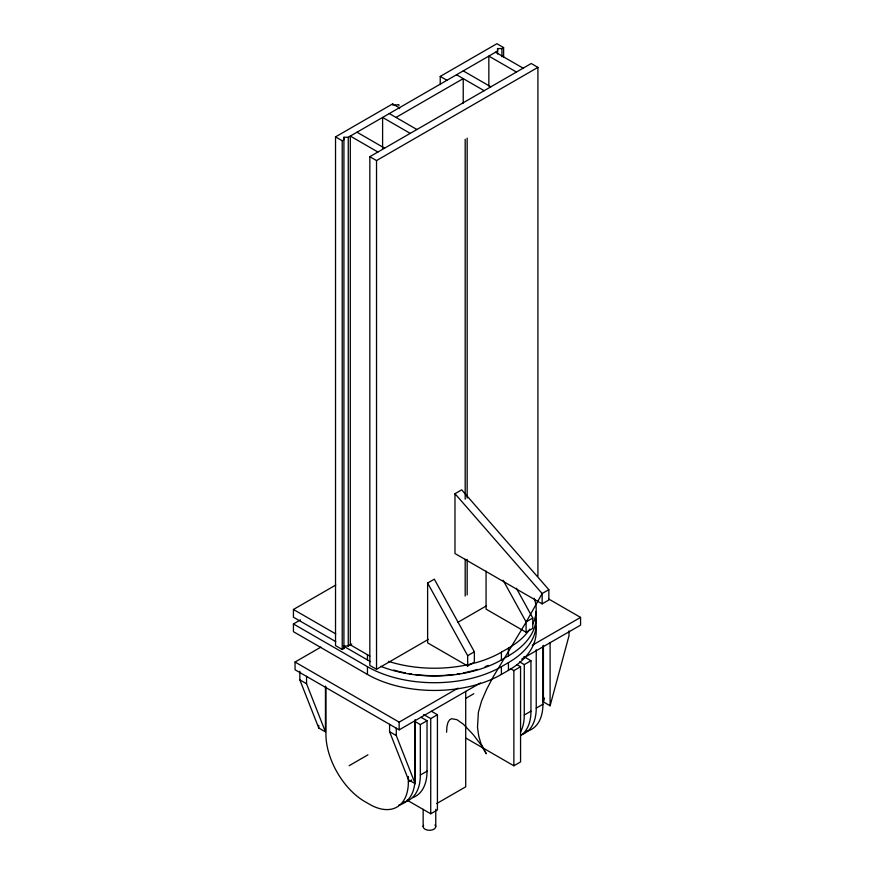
<?xml version="1.0" encoding="UTF-8"?>
<svg xmlns="http://www.w3.org/2000/svg" width="874" height="874" viewBox="0 0 874 874"><rect width="100%" height="100%" fill="white"/><g stroke="black" fill="none" stroke-linecap="round" stroke-linejoin="round"><path stroke-width="1.31" d="M503.61 57.116L503.61 47.567L501.916 48.551L497.579 48.551L497.579 51.053L348.256 137.262L343.919 137.262L343.919 139.764L342.226 140.747L335.529 136.879L335.529 645.624L342.226 649.491L343.919 648.508L343.919 646.006L348.256 646.006L351.741 643.996M446.581 732.215L446.931 726.491L447.958 722.437L449.553 719.892L451.65 718.69L456.993 719.695L463.307 724.164L473.151 734.531L481.432 745.424L486.305 753.803L480.853 743.381L478.755 736.094L477.488 727.365L478.395 712.212L481.574 701.079L486.742 689.105L493.57 676.192L526.246 621.927L542.142 593.544L548.839 589.677L461.68 489.844L454.983 493.712L454.983 553.548L542.142 603.868L548.839 600.001L548.839 589.677M568.996 630.897L568.996 635.824L550.107 705.777L543.409 701.909L544.458 698.02M335.529 136.879L392.644 103.897L399.658 108.015M440.234 84.603L440.234 76.42L496.913 43.7L503.61 47.567M395.998 117.433L463.231 78.616L463.231 103.165M428.369 639.364L376.53 669.298L369.833 665.431L369.833 156.686L531.228 63.507L537.925 67.374L537.925 576.119M369.833 156.686L376.53 160.554L537.925 67.374M335.736 641.625L293.435 617.208L293.435 609.473L335.736 585.056M535.675 626.046A94.709 54.68 0 0 1 508.439 670.358L501.392 674.433A94.709 54.68 0 0 1 367.451 674.433L293.435 631.694L293.435 623.96L300.492 619.895M427.626 583.034L434.323 579.167L474.363 651.796L474.363 662.121L467.666 665.988L427.626 642.871L427.626 583.034L467.666 655.664L467.666 665.988M480.438 682.944L399.156 729.866L295.051 669.768L295.051 662.033L320.966 647.077M457.812 622.364L486.086 606.043M467.666 655.664L474.363 651.796M532.79 618.06L532.79 628.384L526.093 632.252L526.093 621.927L532.79 618.06L516.392 588.289M388.471 661.356A94.709 54.68 0 0 0 501.392 652.201L508.439 648.137A94.709 54.68 0 0 0 529.83 629.16M380.758 666.327A94.709 54.68 0 0 0 501.392 659.936L508.439 655.871A94.709 54.68 0 0 0 535.675 611.56M295.051 662.033L399.156 722.132L458.052 688.133M532.266 645.285L580.565 617.405L580.565 625.139L521.658 659.138M293.435 623.96L367.451 666.698A94.709 54.68 0 0 0 501.392 666.698L508.439 662.623A94.709 54.68 0 0 0 535.675 618.311M349.152 765.7L367.965 754.83M414.44 721.203L420.328 724.601L427.025 720.733L427.025 771.163A54.833 31.661 60 0 1 412.692 797.645M423.661 714.517L430.729 718.603L437.426 714.735L437.426 809.936L430.729 813.792L407.175 800.202M465.591 698.468L473.828 693.716M510.34 668.555L513.868 670.598L520.565 666.731L520.565 761.931L513.868 765.788L465.58 737.918M519.549 661.88L524.269 664.601L530.955 660.733L530.955 711.152A54.833 31.661 60 0 1 520.533 735.689M325.926 686.833L325.926 734.335A54.833 31.661 60 0 0 364.698 801.491L369.593 804.32A54.833 31.661 60 0 0 408.366 781.935L411.709 780.001M403.875 802.135A54.833 31.661 60 0 0 420.328 775.03L427.025 771.163M520.511 732.073A54.833 31.661 60 0 0 524.269 715.019L530.955 711.152M521.898 734.597A54.833 31.661 60 0 0 536.232 708.115L542.929 704.247L542.929 645.886M436.716 803.556L465.711 786.819L465.711 691.334M395.354 105.23L395.124 105.317A3.485 2.01 -60 0 1 394.611 105.557M395.474 105.175L398.293 104.629A1.398 0.808 -60 0 1 398.959 105.656M495.536 52.232L523.144 68.172M516.447 72.039L488.839 56.1L488.839 86.1M463.231 70.881L490.838 86.821M456.534 74.749L484.141 90.688M440.234 76.42L446.931 80.288M389.301 113.565L416.909 129.505M410.212 133.372L382.604 117.433L382.604 148.798M356.996 132.214L384.615 148.154M377.918 152.021L350.299 136.082L350.299 644.826L369.866 656.112M548.981 599.171L580.565 617.405M526.093 632.252L486.064 609.134L486.064 571.061M523.897 656.647L530.955 660.733M517.037 664.688L520.565 666.731M293.435 609.473L335.736 633.89M343.963 646.378L367.451 659.936A94.709 54.68 0 0 0 370.532 661.64M431.538 711.338L437.426 714.735M421.137 717.336L427.025 720.733M299.848 679.874L306.545 683.741L325.445 731.877L318.748 728.009L299.848 679.874L299.848 671.254M389.575 731.68L396.272 735.547L415.172 783.683L408.475 779.816L389.575 731.68L389.575 724.295M454.983 493.712L542.142 593.544L542.142 603.868M503.129 580.26L526.093 621.927M550.107 642.499L550.107 705.777M543.409 645.362L543.409 701.909M536.232 649.753L536.232 708.115M524.269 664.601L524.269 715.019M513.868 670.598L513.868 765.788M508.439 648.137L508.439 655.871M508.439 662.623L508.439 670.358M501.916 48.551L501.916 56.734M501.392 652.201L501.392 659.936M501.392 666.698L501.392 674.433M497.579 48.551L497.579 54.002M467.164 138.158L467.164 498.082M467.164 559.426L467.164 594.877M465.187 139.294L465.187 499.218M465.187 559.207L465.187 596.024M435.765 809.324L435.765 826.662M430.729 718.603L430.729 813.792M423.158 809.324L423.158 826.662M420.328 724.601L420.328 775.03M415.172 720.394L415.172 783.683M415.063 719.717L415.063 778.068A54.833 31.661 60 0 1 398.61 805.183M408.366 776.505L408.366 781.935M399.156 722.132L399.156 729.866M396.272 728.151L396.272 735.547M376.53 160.554L376.53 669.298M367.451 654.779L367.451 659.936M367.451 666.698L367.451 674.433M348.256 137.262L348.256 646.006M343.919 137.262L343.919 648.508M342.226 140.747L342.226 649.491M325.445 686.101L325.445 731.877M318.748 725.311L318.748 728.009M306.545 676.356L306.545 683.741M434.99 824.914A6.304 3.638 0 0 1 429.91 830.289A6.304 3.638 0 0 1 423.551 825.395M542.929 704.247A54.833 31.661 60 0 1 526.476 731.352M414.844 762.259A49.851 28.776 60 0 1 414.844 773.851M488.195 665.387A89.727 51.806 0 0 1 485.07 666.676M477.423 669.386A89.727 51.806 0 0 1 463.362 672.947M459.702 673.614A89.727 51.806 0 0 1 457.233 674.018M453.497 674.531A89.727 51.806 0 0 1 415.358 674.531M411.61 674.018A89.727 51.806 0 0 1 409.152 673.614M405.481 672.947A89.727 51.806 0 0 1 393.693 670.074M534.178 598.264A94.709 54.68 0 0 1 532.812 623.927M393.18 105.361A3.485 2.01 -60 0 1 392.644 103.897M399.516 108.704A3.485 2.01 -60 0 1 399.342 107.764"/></g></svg>
